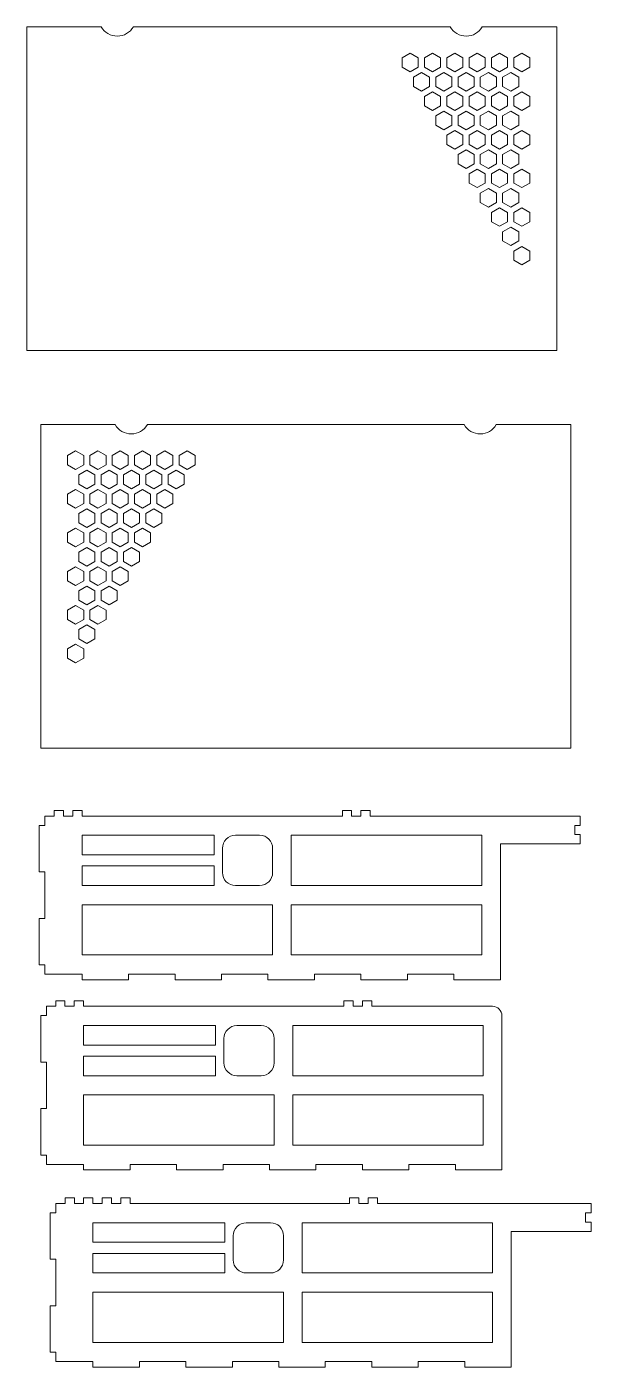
# Model space of a CAD drawing. Header units: millimetres. Extents: x 6 to 759, y 254 to 993.
# Drawn here: x 456 to 759, y 254 to 975 of the extents above; entities that cross this region are included whole.
import ezdxf

# ---------------------------------------------------------------- set-up
doc = ezdxf.new("R2010")
doc.units = ezdxf.units.MM

msp = doc.modelspace()

# ---------------------------------------------------------------- linework, layer by layer
at = {"color": 7, "linetype": 'Continuous', "lineweight": 15}
for p, q in [((455.53, 974.84), (455.53, 800.84)), ((495.53, 974.84), (455.53, 974.84)), ((683.21, 974.84), (512.85, 974.84)), ((740.53, 974.84), (700.53, 974.84)), ((740.53, 800.84), (740.53, 974.84)), ((661.79, 960.69), (657.46, 958.19)), ((666.12, 958.19), (661.79, 960.69)), ((673.79, 960.69), (669.46, 958.19)), ((678.12, 958.19), (673.79, 960.69)), ((685.79, 960.69), (681.46, 958.19)), ((690.12, 958.19), (685.79, 960.69)), ((697.79, 960.69), (693.46, 958.19)), ((702.12, 958.19), (697.79, 960.69)), ((709.79, 960.69), (705.46, 958.19)), ((714.12, 958.19), (709.79, 960.69)), ((721.79, 960.69), (717.46, 958.19)), ((726.12, 958.19), (721.79, 960.69)), ((657.46, 958.19), (657.46, 953.19)), ((657.46, 953.19), (661.79, 950.69)), ((661.79, 950.69), (666.12, 953.19)), ((666.12, 953.19), (666.12, 958.19)), ((669.46, 958.19), (669.46, 953.19)), ((669.46, 953.19), (673.79, 950.69)), ((673.79, 950.69), (678.12, 953.19)), ((678.12, 953.19), (678.12, 958.19)), ((681.46, 958.19), (681.46, 953.19)), ((681.46, 953.19), (685.79, 950.69)), ((685.79, 950.69), (690.12, 953.19)), ((690.12, 953.19), (690.12, 958.19)), ((693.46, 958.19), (693.46, 953.19)), ((693.46, 953.19), (697.79, 950.69)), ((697.79, 950.69), (702.12, 953.19)), ((702.12, 953.19), (702.12, 958.19)), ((705.46, 958.19), (705.46, 953.19)), ((705.46, 953.19), (709.79, 950.69)), ((709.79, 950.69), (714.12, 953.19)), ((714.12, 953.19), (714.12, 958.19)), ((717.46, 958.19), (717.46, 953.19)), ((717.46, 953.19), (721.79, 950.69)), ((721.79, 950.69), (726.12, 953.19)), ((726.12, 953.19), (726.12, 958.19)), ((667.79, 950.3), (663.46, 947.8)), ((663.46, 947.8), (663.46, 942.8)), ((672.12, 947.8), (667.79, 950.3)), ((672.12, 942.8), (672.12, 947.8)), ((679.79, 950.3), (675.46, 947.8)), ((675.46, 947.8), (675.46, 942.8)), ((684.12, 947.8), (679.79, 950.3)), ((684.12, 942.8), (684.12, 947.8)), ((691.79, 950.3), (687.46, 947.8)), ((687.46, 947.8), (687.46, 942.8)), ((696.12, 947.8), (691.79, 950.3)), ((696.12, 942.8), (696.12, 947.8)), ((703.79, 950.3), (699.46, 947.8)), ((699.46, 947.8), (699.46, 942.8)), ((708.12, 947.8), (703.79, 950.3)), ((708.12, 942.8), (708.12, 947.8)), ((715.79, 950.3), (711.46, 947.8)), ((711.46, 947.8), (711.46, 942.8)), ((720.12, 947.8), (715.79, 950.3)), ((720.12, 942.8), (720.12, 947.8)), ((663.46, 942.8), (667.79, 940.3)), ((667.79, 940.3), (672.12, 942.8)), ((673.79, 939.9), (669.46, 937.4)), ((669.46, 937.4), (669.46, 932.4)), ((678.12, 937.4), (673.79, 939.9)), ((675.46, 942.8), (679.79, 940.3)), ((678.12, 932.4), (678.12, 937.4)), ((679.79, 940.3), (684.12, 942.8)), ((685.79, 939.9), (681.46, 937.4)), ((681.46, 937.4), (681.46, 932.4)), ((690.12, 937.4), (685.79, 939.9)), ((687.46, 942.8), (691.79, 940.3)), ((690.12, 932.4), (690.12, 937.4)), ((691.79, 940.3), (696.12, 942.8)), ((697.79, 939.9), (693.46, 937.4)), ((693.46, 937.4), (693.46, 932.4)), ((702.12, 937.4), (697.79, 939.9)), ((699.46, 942.8), (703.79, 940.3)), ((702.12, 932.4), (702.12, 937.4)), ((703.79, 940.3), (708.12, 942.8)), ((709.79, 939.9), (705.46, 937.4)), ((705.46, 937.4), (705.46, 932.4)), ((714.12, 937.4), (709.79, 939.9)), ((711.46, 942.8), (715.79, 940.3)), ((714.12, 932.4), (714.12, 937.4)), ((715.79, 940.3), (720.12, 942.8)), ((721.79, 939.9), (717.46, 937.4)), ((717.46, 937.4), (717.46, 932.4)), ((726.12, 937.4), (721.79, 939.9)), ((726.12, 932.4), (726.12, 937.4)), ((669.46, 932.4), (673.79, 929.9)), ((673.79, 929.9), (678.12, 932.4)), ((681.46, 932.4), (685.79, 929.9)), ((685.79, 929.9), (690.12, 932.4)), ((693.46, 932.4), (697.79, 929.9)), ((697.79, 929.9), (702.12, 932.4)), ((705.46, 932.4), (709.79, 929.9)), ((709.79, 929.9), (714.12, 932.4)), ((717.46, 932.4), (721.79, 929.9)), ((721.79, 929.9), (726.12, 932.4)), ((679.79, 929.51), (675.46, 927.01)), ((675.46, 927.01), (675.46, 922.01)), ((684.12, 927.01), (679.79, 929.51)), ((684.12, 922.01), (684.12, 927.01)), ((691.79, 929.51), (687.46, 927.01)), ((687.46, 927.01), (687.46, 922.01)), ((696.12, 927.01), (691.79, 929.51)), ((696.12, 922.01), (696.12, 927.01)), ((703.79, 929.51), (699.46, 927.01)), ((699.46, 927.01), (699.46, 922.01)), ((708.12, 927.01), (703.79, 929.51)), ((708.12, 922.01), (708.12, 927.01)), ((715.79, 929.51), (711.46, 927.01)), ((711.46, 927.01), (711.46, 922.01)), ((720.12, 927.01), (715.79, 929.51)), ((720.12, 922.01), (720.12, 927.01)), ((675.46, 922.01), (679.79, 919.51)), ((679.79, 919.51), (684.12, 922.01)), ((685.79, 919.12), (681.46, 916.62)), ((681.46, 916.62), (681.46, 911.62)), ((690.12, 916.62), (685.79, 919.12)), ((687.46, 922.01), (691.79, 919.51)), ((690.12, 911.62), (690.12, 916.62)), ((691.79, 919.51), (696.12, 922.01)), ((697.79, 919.12), (693.46, 916.62)), ((693.46, 916.62), (693.46, 911.62)), ((702.12, 916.62), (697.79, 919.12)), ((699.46, 922.01), (703.79, 919.51)), ((702.12, 911.62), (702.12, 916.62)), ((703.79, 919.51), (708.12, 922.01)), ((709.79, 919.12), (705.46, 916.62)), ((705.46, 916.62), (705.46, 911.62)), ((714.12, 916.62), (709.79, 919.12)), ((711.46, 922.01), (715.79, 919.51)), ((714.12, 911.62), (714.12, 916.62)), ((715.79, 919.51), (720.12, 922.01)), ((721.79, 919.12), (717.46, 916.62)), ((717.46, 916.62), (717.46, 911.62)), ((726.12, 916.62), (721.79, 919.12)), ((726.12, 911.62), (726.12, 916.62)), ((681.46, 911.62), (685.79, 909.12)), ((685.79, 909.12), (690.12, 911.62)), ((691.79, 908.73), (687.46, 906.23)), ((696.12, 906.23), (691.79, 908.73)), ((693.46, 911.62), (697.79, 909.12)), ((697.79, 909.12), (702.12, 911.62)), ((703.79, 908.73), (699.46, 906.23)), ((708.12, 906.23), (703.79, 908.73)), ((705.46, 911.62), (709.79, 909.12)), ((709.79, 909.12), (714.12, 911.62)), ((715.79, 908.73), (711.46, 906.23)), ((720.12, 906.23), (715.79, 908.73)), ((717.46, 911.62), (721.79, 909.12)), ((721.79, 909.12), (726.12, 911.62)), ((687.46, 906.23), (687.46, 901.23)), ((687.46, 901.23), (691.79, 898.73)), ((691.79, 898.73), (696.12, 901.23)), ((696.12, 901.23), (696.12, 906.23)), ((699.46, 906.23), (699.46, 901.23)), ((699.46, 901.23), (703.79, 898.73)), ((703.79, 898.73), (708.12, 901.23)), ((708.12, 901.23), (708.12, 906.23)), ((711.46, 906.23), (711.46, 901.23)), ((711.46, 901.23), (715.79, 898.73)), ((715.79, 898.73), (720.12, 901.23)), ((720.12, 901.23), (720.12, 906.23)), ((697.79, 898.34), (693.46, 895.84)), ((693.46, 895.84), (693.46, 890.84)), ((702.12, 895.84), (697.79, 898.34)), ((702.12, 890.84), (702.12, 895.84)), ((709.79, 898.34), (705.46, 895.84)), ((705.46, 895.84), (705.46, 890.84)), ((714.12, 895.84), (709.79, 898.34)), ((714.12, 890.84), (714.12, 895.84)), ((721.79, 898.34), (717.46, 895.84)), ((717.46, 895.84), (717.46, 890.84)), ((726.12, 895.84), (721.79, 898.34)), ((726.12, 890.84), (726.12, 895.84)), ((693.46, 890.84), (697.79, 888.34)), ((697.79, 888.34), (702.12, 890.84)), ((703.79, 887.94), (699.46, 885.44)), ((708.12, 885.44), (703.79, 887.94)), ((705.46, 890.84), (709.79, 888.34)), ((709.79, 888.34), (714.12, 890.84)), ((715.79, 887.94), (711.46, 885.44)), ((720.12, 885.44), (715.79, 887.94)), ((717.46, 890.84), (721.79, 888.34)), ((721.79, 888.34), (726.12, 890.84)), ((699.46, 885.44), (699.46, 880.44)), ((699.46, 880.44), (703.79, 877.94)), ((703.79, 877.94), (708.12, 880.44)), ((708.12, 880.44), (708.12, 885.44)), ((711.46, 885.44), (711.46, 880.44)), ((711.46, 880.44), (715.79, 877.94)), ((715.79, 877.94), (720.12, 880.44)), ((720.12, 880.44), (720.12, 885.44)), ((709.79, 877.55), (705.46, 875.05)), ((705.46, 875.05), (705.46, 870.05)), ((714.12, 875.05), (709.79, 877.55)), ((714.12, 870.05), (714.12, 875.05)), ((721.79, 877.55), (717.46, 875.05)), ((717.46, 875.05), (717.46, 870.05)), ((726.12, 875.05), (721.79, 877.55)), ((726.12, 870.05), (726.12, 875.05)), ((705.46, 870.05), (709.79, 867.55)), ((709.79, 867.55), (714.12, 870.05)), ((715.79, 867.16), (711.46, 864.66)), ((720.12, 864.66), (715.79, 867.16)), ((717.46, 870.05), (721.79, 867.55)), ((721.79, 867.55), (726.12, 870.05)), ((711.46, 864.66), (711.46, 859.66)), ((711.46, 859.66), (715.79, 857.16)), ((715.79, 857.16), (720.12, 859.66)), ((720.12, 859.66), (720.12, 864.66)), ((721.79, 856.77), (717.46, 854.27)), ((717.46, 854.27), (717.46, 849.27)), ((726.12, 854.27), (721.79, 856.77)), ((726.12, 849.27), (726.12, 854.27)), ((717.46, 849.27), (721.79, 846.77)), ((721.79, 846.77), (726.12, 849.27)), ((455.53, 800.84), (740.53, 800.84)), ((463.06, 586.92), (463.06, 760.92)), ((463.06, 760.92), (503.06, 760.92)), ((520.38, 760.92), (690.74, 760.92)), ((708.06, 760.92), (748.06, 760.92)), ((748.06, 760.92), (748.06, 586.92)), ((481.81, 746.77), (477.48, 744.27)), ((477.48, 744.27), (477.48, 739.27)), ((486.14, 744.27), (481.81, 746.77)), ((486.14, 739.27), (486.14, 744.27)), ((493.81, 746.77), (489.48, 744.27)), ((489.48, 744.27), (489.48, 739.27)), ((498.14, 744.27), (493.81, 746.77)), ((498.14, 739.27), (498.14, 744.27)), ((505.81, 746.77), (501.48, 744.27)), ((501.48, 744.27), (501.48, 739.27)), ((510.14, 744.27), (505.81, 746.77)), ((510.14, 739.27), (510.14, 744.27)), ((517.81, 746.77), (513.48, 744.27)), ((513.48, 744.27), (513.48, 739.27)), ((522.14, 744.27), (517.81, 746.77)), ((522.14, 739.27), (522.14, 744.27)), ((529.81, 746.77), (525.48, 744.27)), ((525.48, 744.27), (525.48, 739.27)), ((534.14, 744.27), (529.81, 746.77)), ((534.14, 739.27), (534.14, 744.27)), ((541.81, 746.77), (537.48, 744.27)), ((537.48, 744.27), (537.48, 739.27)), ((546.14, 744.27), (541.81, 746.77)), ((546.14, 739.27), (546.14, 744.27)), ((477.48, 739.27), (481.81, 736.77)), ((481.81, 736.77), (486.14, 739.27)), ((487.81, 736.38), (483.48, 733.88)), ((492.14, 733.88), (487.81, 736.38)), ((489.48, 739.27), (493.81, 736.77)), ((493.81, 736.77), (498.14, 739.27)), ((499.81, 736.38), (495.48, 733.88)), ((504.14, 733.88), (499.81, 736.38)), ((501.48, 739.27), (505.81, 736.77)), ((505.81, 736.77), (510.14, 739.27)), ((511.81, 736.38), (507.48, 733.88)), ((516.14, 733.88), (511.81, 736.38)), ((513.48, 739.27), (517.81, 736.77)), ((517.81, 736.77), (522.14, 739.27)), ((523.81, 736.38), (519.48, 733.88)), ((528.14, 733.88), (523.81, 736.38)), ((525.48, 739.27), (529.81, 736.77)), ((529.81, 736.77), (534.14, 739.27)), ((535.81, 736.38), (531.48, 733.88)), ((540.14, 733.88), (535.81, 736.38)), ((537.48, 739.27), (541.81, 736.77)), ((541.81, 736.77), (546.14, 739.27)), ((483.48, 733.88), (483.48, 728.88)), ((483.48, 728.88), (487.81, 726.38)), ((487.81, 726.38), (492.14, 728.88)), ((492.14, 728.88), (492.14, 733.88)), ((495.48, 733.88), (495.48, 728.88)), ((495.48, 728.88), (499.81, 726.38)), ((499.81, 726.38), (504.14, 728.88)), ((504.14, 728.88), (504.14, 733.88)), ((507.48, 733.88), (507.48, 728.88)), ((507.48, 728.88), (511.81, 726.38)), ((511.81, 726.38), (516.14, 728.88)), ((516.14, 728.88), (516.14, 733.88)), ((519.48, 733.88), (519.48, 728.88)), ((519.48, 728.88), (523.81, 726.38)), ((523.81, 726.38), (528.14, 728.88)), ((528.14, 728.88), (528.14, 733.88)), ((531.48, 733.88), (531.48, 728.88)), ((531.48, 728.88), (535.81, 726.38)), ((535.81, 726.38), (540.14, 728.88)), ((540.14, 728.88), (540.14, 733.88)), ((481.81, 725.99), (477.48, 723.49)), ((477.48, 723.49), (477.48, 718.49)), ((486.14, 723.49), (481.81, 725.99)), ((486.14, 718.49), (486.14, 723.49)), ((493.81, 725.99), (489.48, 723.49)), ((489.48, 723.49), (489.48, 718.49)), ((498.14, 723.49), (493.81, 725.99)), ((498.14, 718.49), (498.14, 723.49)), ((505.81, 725.99), (501.48, 723.49)), ((501.48, 723.49), (501.48, 718.49)), ((510.14, 723.49), (505.81, 725.99)), ((510.14, 718.49), (510.14, 723.49)), ((517.81, 725.99), (513.48, 723.49)), ((513.48, 723.49), (513.48, 718.49)), ((522.14, 723.49), (517.81, 725.99)), ((522.14, 718.49), (522.14, 723.49)), ((529.81, 725.99), (525.48, 723.49)), ((525.48, 723.49), (525.48, 718.49)), ((534.14, 723.49), (529.81, 725.99)), ((534.14, 718.49), (534.14, 723.49)), ((477.48, 718.49), (481.81, 715.99)), ((481.81, 715.99), (486.14, 718.49)), ((487.81, 715.6), (483.48, 713.1)), ((492.14, 713.1), (487.81, 715.6)), ((489.48, 718.49), (493.81, 715.99)), ((493.81, 715.99), (498.14, 718.49)), ((499.81, 715.6), (495.48, 713.1)), ((504.14, 713.1), (499.81, 715.6)), ((501.48, 718.49), (505.81, 715.99)), ((505.81, 715.99), (510.14, 718.49)), ((511.81, 715.6), (507.48, 713.1)), ((516.14, 713.1), (511.81, 715.6)), ((513.48, 718.49), (517.81, 715.99)), ((517.81, 715.99), (522.14, 718.49)), ((523.81, 715.6), (519.48, 713.1)), ((528.14, 713.1), (523.81, 715.6)), ((525.48, 718.49), (529.81, 715.99)), ((529.81, 715.99), (534.14, 718.49)), ((483.48, 713.1), (483.48, 708.1)), ((483.48, 708.1), (487.81, 705.6)), ((487.81, 705.6), (492.14, 708.1)), ((492.14, 708.1), (492.14, 713.1)), ((495.48, 713.1), (495.48, 708.1)), ((495.48, 708.1), (499.81, 705.6)), ((499.81, 705.6), (504.14, 708.1)), ((504.14, 708.1), (504.14, 713.1)), ((507.48, 713.1), (507.48, 708.1)), ((507.48, 708.1), (511.81, 705.6)), ((511.81, 705.6), (516.14, 708.1)), ((516.14, 708.1), (516.14, 713.1)), ((519.48, 713.1), (519.48, 708.1)), ((519.48, 708.1), (523.81, 705.6)), ((523.81, 705.6), (528.14, 708.1)), ((528.14, 708.1), (528.14, 713.1)), ((481.81, 705.2), (477.48, 702.7)), ((477.48, 702.7), (477.48, 697.7)), ((486.14, 702.7), (481.81, 705.2)), ((486.14, 697.7), (486.14, 702.7)), ((493.81, 705.2), (489.48, 702.7)), ((489.48, 702.7), (489.48, 697.7)), ((498.14, 702.7), (493.81, 705.2)), ((498.14, 697.7), (498.14, 702.7)), ((505.81, 705.2), (501.48, 702.7)), ((501.48, 702.7), (501.48, 697.7)), ((510.14, 702.7), (505.81, 705.2)), ((510.14, 697.7), (510.14, 702.7)), ((517.81, 705.2), (513.48, 702.7)), ((513.48, 702.7), (513.48, 697.7)), ((522.14, 702.7), (517.81, 705.2)), ((522.14, 697.7), (522.14, 702.7)), ((477.48, 697.7), (481.81, 695.2)), ((481.81, 695.2), (486.14, 697.7)), ((487.81, 694.81), (483.48, 692.31)), ((483.48, 692.31), (483.48, 687.31)), ((492.14, 692.31), (487.81, 694.81)), ((489.48, 697.7), (493.81, 695.2)), ((492.14, 687.31), (492.14, 692.31)), ((493.81, 695.2), (498.14, 697.7)), ((499.81, 694.81), (495.48, 692.31)), ((495.48, 692.31), (495.48, 687.31)), ((504.14, 692.31), (499.81, 694.81)), ((501.48, 697.7), (505.81, 695.2)), ((504.14, 687.31), (504.14, 692.31)), ((505.81, 695.2), (510.14, 697.7)), ((511.81, 694.81), (507.48, 692.31)), ((507.48, 692.31), (507.48, 687.31)), ((516.14, 692.31), (511.81, 694.81)), ((513.48, 697.7), (517.81, 695.2)), ((516.14, 687.31), (516.14, 692.31)), ((517.81, 695.2), (522.14, 697.7)), ((483.48, 687.31), (487.81, 684.81)), ((487.81, 684.81), (492.14, 687.31)), ((495.48, 687.31), (499.81, 684.81)), ((499.81, 684.81), (504.14, 687.31)), ((507.48, 687.31), (511.81, 684.81)), ((511.81, 684.81), (516.14, 687.31)), ((481.81, 684.42), (477.48, 681.92)), ((477.48, 681.92), (477.48, 676.92)), ((486.14, 681.92), (481.81, 684.42)), ((486.14, 676.92), (486.14, 681.92)), ((493.81, 684.42), (489.48, 681.92)), ((489.48, 681.92), (489.48, 676.92)), ((498.14, 681.92), (493.81, 684.42)), ((498.14, 676.92), (498.14, 681.92)), ((505.81, 684.42), (501.48, 681.92)), ((501.48, 681.92), (501.48, 676.92)), ((510.14, 681.92), (505.81, 684.42)), ((510.14, 676.92), (510.14, 681.92)), ((477.48, 676.92), (481.81, 674.42)), ((481.81, 674.42), (486.14, 676.92)), ((487.81, 674.03), (483.48, 671.53)), ((483.48, 671.53), (483.48, 666.53)), ((492.14, 671.53), (487.81, 674.03)), ((489.48, 676.92), (493.81, 674.42)), ((492.14, 666.53), (492.14, 671.53)), ((493.81, 674.42), (498.14, 676.92)), ((499.81, 674.03), (495.48, 671.53)), ((495.48, 671.53), (495.48, 666.53)), ((504.14, 671.53), (499.81, 674.03)), ((501.48, 676.92), (505.81, 674.42)), ((504.14, 666.53), (504.14, 671.53)), ((505.81, 674.42), (510.14, 676.92)), ((481.81, 663.63), (477.48, 661.13)), ((486.14, 661.13), (481.81, 663.63)), ((483.48, 666.53), (487.81, 664.03)), ((487.81, 664.03), (492.14, 666.53)), ((493.81, 663.63), (489.48, 661.13)), ((498.14, 661.13), (493.81, 663.63)), ((495.48, 666.53), (499.81, 664.03)), ((499.81, 664.03), (504.14, 666.53)), ((477.48, 661.13), (477.48, 656.13)), ((477.48, 656.13), (481.81, 653.63)), ((481.81, 653.63), (486.14, 656.13)), ((486.14, 656.13), (486.14, 661.13)), ((489.48, 661.13), (489.48, 656.13)), ((489.48, 656.13), (493.81, 653.63)), ((493.81, 653.63), (498.14, 656.13)), ((498.14, 656.13), (498.14, 661.13)), ((487.81, 653.24), (483.48, 650.74)), ((483.48, 650.74), (483.48, 645.74)), ((492.14, 650.74), (487.81, 653.24)), ((492.14, 645.74), (492.14, 650.74)), ((481.81, 642.85), (477.48, 640.35)), ((486.14, 640.35), (481.81, 642.85)), ((483.48, 645.74), (487.81, 643.24)), ((487.81, 643.24), (492.14, 645.74)), ((477.48, 640.35), (477.48, 635.35)), ((477.48, 635.35), (481.81, 632.85)), ((481.81, 632.85), (486.14, 635.35)), ((486.14, 635.35), (486.14, 640.35)), ((748.06, 586.92), (463.06, 586.92)), ((470.25, 550.43), (465.25, 550.43)), ((465.25, 550.43), (465.25, 545.43)), ((470.25, 553.43), (470.25, 550.43)), ((475.25, 553.43), (470.25, 553.43)), ((475.25, 550.43), (475.25, 553.43)), ((480.25, 550.43), (475.25, 550.43)), ((480.25, 553.43), (480.25, 550.43)), ((485.25, 553.43), (480.25, 553.43)), ((485.25, 550.43), (485.25, 553.43)), ((625.25, 550.43), (485.25, 550.43)), ((625.25, 553.43), (625.25, 550.43)), ((630.25, 553.43), (625.25, 553.43)), ((630.25, 550.43), (630.25, 553.43)), ((635.25, 550.43), (630.25, 550.43)), ((635.25, 553.43), (635.25, 550.43)), ((640.25, 553.43), (635.25, 553.43)), ((640.25, 550.43), (640.25, 553.43)), ((753.25, 550.43), (640.25, 550.43)), ((753.25, 545.43), (753.25, 550.43)), ((462.25, 545.43), (462.25, 520.43)), ((465.25, 545.43), (462.25, 545.43)), ((750.25, 545.43), (753.25, 545.43)), ((750.25, 540.43), (750.25, 545.43)), ((556.25, 540.1), (485.25, 540.1)), ((485.25, 540.1), (485.25, 529.6)), ((556.25, 529.6), (556.25, 540.1)), ((580.75, 540.1), (567.75, 540.1)), ((597.75, 540.1), (597.75, 513.1)), ((700.25, 540.1), (597.75, 540.1)), ((700.25, 513.1), (700.25, 540.1)), ((710.25, 535.43), (753.25, 535.43)), ((710.25, 462.43), (710.25, 535.43)), ((753.25, 540.43), (750.25, 540.43)), ((753.25, 535.43), (753.25, 540.43)), ((485.25, 529.6), (556.25, 529.6)), ((560.75, 533.1), (560.75, 520.1)), ((587.75, 520.1), (587.75, 533.1)), ((462.25, 520.43), (465.25, 520.43)), ((465.25, 520.43), (465.25, 495.43)), ((556.25, 523.6), (485.25, 523.6)), ((485.25, 523.6), (485.25, 513.1)), ((556.25, 513.1), (556.25, 523.6)), ((485.25, 513.1), (556.25, 513.1)), ((567.75, 513.1), (580.75, 513.1)), ((597.75, 513.1), (700.25, 513.1)), ((587.75, 502.76), (485.25, 502.76)), ((485.25, 502.76), (485.25, 475.76)), ((587.75, 475.76), (587.75, 502.76)), ((700.25, 502.76), (597.75, 502.76)), ((597.75, 502.76), (597.75, 475.76)), ((700.25, 475.76), (700.25, 502.76)), ((462.25, 495.43), (462.25, 470.43)), ((465.25, 495.43), (462.25, 495.43)), ((485.25, 475.76), (587.75, 475.76)), ((597.75, 475.76), (700.25, 475.76)), ((462.25, 470.43), (465.25, 470.43)), ((465.25, 470.43), (465.25, 465.43)), ((465.25, 465.43), (485.25, 465.43)), ((485.25, 465.43), (485.25, 462.43)), ((485.25, 462.43), (510.25, 462.43)), ((510.25, 465.43), (535.25, 465.43)), ((510.25, 462.43), (510.25, 465.43)), ((535.25, 465.43), (535.25, 462.43)), ((535.25, 462.43), (560.25, 462.43)), ((560.25, 465.43), (585.25, 465.43)), ((560.25, 462.43), (560.25, 465.43)), ((585.25, 465.43), (585.25, 462.43)), ((585.25, 462.43), (610.25, 462.43)), ((610.25, 465.43), (635.25, 465.43)), ((610.25, 462.43), (610.25, 465.43)), ((635.25, 465.43), (635.25, 462.43)), ((635.25, 462.43), (660.25, 462.43)), ((660.25, 465.43), (685.25, 465.43)), ((660.25, 462.43), (660.25, 465.43)), ((685.25, 465.43), (685.25, 462.43)), ((685.25, 462.43), (710.25, 462.43)), ((471.06, 448.12), (466.06, 448.12)), ((466.06, 448.12), (466.06, 443.12)), ((476.06, 451.12), (471.06, 451.12)), ((471.06, 451.12), (471.06, 448.12)), ((476.06, 448.12), (476.06, 451.12)), ((481.06, 448.12), (476.06, 448.12)), ((481.06, 451.12), (481.06, 448.12)), ((486.06, 451.12), (481.06, 451.12)), ((486.06, 448.12), (486.06, 451.12)), ((626.06, 448.12), (486.06, 448.12)), ((626.06, 451.12), (626.06, 448.12)), ((631.06, 451.12), (626.06, 451.12)), ((631.06, 448.12), (631.06, 451.12)), ((636.06, 448.12), (631.06, 448.12)), ((636.06, 451.12), (636.06, 448.12)), ((641.06, 451.12), (636.06, 451.12)), ((641.06, 448.12), (641.06, 451.12)), ((706.06, 448.12), (641.06, 448.12)), ((463.06, 443.12), (463.06, 418.12)), ((466.06, 443.12), (463.06, 443.12)), ((711.06, 360.12), (711.06, 443.12)), ((557.06, 437.79), (486.06, 437.79)), ((486.06, 437.79), (486.06, 427.29)), ((557.06, 427.29), (557.06, 437.79)), ((581.56, 437.79), (568.56, 437.79)), ((598.56, 437.79), (598.56, 410.79)), ((701.06, 437.79), (598.56, 437.79)), ((701.06, 410.79), (701.06, 437.79)), ((486.06, 427.29), (557.06, 427.29)), ((561.56, 430.79), (561.56, 417.79)), ((588.56, 417.79), (588.56, 430.79)), ((463.06, 418.12), (466.06, 418.12)), ((466.06, 418.12), (466.06, 393.12)), ((557.06, 421.29), (486.06, 421.29)), ((486.06, 421.29), (486.06, 410.79)), ((557.06, 410.79), (557.06, 421.29)), ((486.06, 410.79), (557.06, 410.79)), ((568.56, 410.79), (581.56, 410.79)), ((598.56, 410.79), (701.06, 410.79)), ((588.56, 400.46), (486.06, 400.46)), ((486.06, 400.46), (486.06, 373.46)), ((588.56, 373.46), (588.56, 400.46)), ((701.06, 400.46), (598.56, 400.46)), ((598.56, 400.46), (598.56, 373.46)), ((701.06, 373.46), (701.06, 400.46)), ((463.06, 393.12), (463.06, 368.12)), ((466.06, 393.12), (463.06, 393.12)), ((463.06, 368.12), (466.06, 368.12)), ((466.06, 368.12), (466.06, 363.12)), ((486.06, 373.46), (588.56, 373.46)), ((598.56, 373.46), (701.06, 373.46)), ((466.06, 363.12), (486.06, 363.12)), ((486.06, 363.12), (486.06, 360.12)), ((511.06, 363.12), (536.06, 363.12)), ((511.06, 360.12), (511.06, 363.12)), ((536.06, 363.12), (536.06, 360.12)), ((561.06, 363.12), (586.06, 363.12)), ((561.06, 360.12), (561.06, 363.12)), ((586.06, 363.12), (586.06, 360.12)), ((611.06, 363.12), (636.06, 363.12)), ((611.06, 360.12), (611.06, 363.12)), ((636.06, 363.12), (636.06, 360.12)), ((661.06, 360.12), (661.06, 363.12)), ((661.06, 363.12), (686.06, 363.12)), ((686.06, 363.12), (686.06, 360.12)), ((486.06, 360.12), (511.06, 360.12)), ((536.06, 360.12), (561.06, 360.12)), ((586.06, 360.12), (611.06, 360.12)), ((636.06, 360.12), (661.06, 360.12)), ((686.06, 360.12), (711.06, 360.12)), ((476.1, 342.08), (471.1, 342.08)), ((471.1, 342.08), (471.1, 337.08)), ((476.1, 345.08), (476.1, 342.08)), ((481.1, 345.08), (476.1, 345.08)), ((481.1, 342.08), (481.1, 345.08)), ((486.1, 342.08), (481.1, 342.08)), ((486.1, 345.08), (486.1, 342.08)), ((491.1, 345.08), (486.1, 345.08)), ((491.1, 342.08), (491.1, 345.08)), ((496.1, 342.08), (491.1, 342.08)), ((496.1, 345.08), (496.1, 342.08)), ((501.1, 345.08), (496.1, 345.08)), ((501.1, 342.08), (501.1, 345.08)), ((506.1, 342.08), (501.1, 342.08)), ((506.1, 345.08), (506.1, 342.08)), ((511.1, 345.08), (506.1, 345.08)), ((511.1, 342.08), (511.1, 345.08)), ((629.1, 342.08), (511.1, 342.08)), ((629.1, 345.08), (629.1, 342.08)), ((634.1, 345.08), (629.1, 345.08)), ((634.1, 342.08), (634.1, 345.08)), ((639.1, 342.08), (634.1, 342.08)), ((639.1, 345.08), (639.1, 342.08)), ((644.1, 345.08), (639.1, 345.08)), ((644.1, 342.08), (644.1, 345.08)), ((759.1, 342.08), (644.1, 342.08)), ((759.1, 337.08), (759.1, 342.08)), ((468.1, 337.08), (468.1, 312.08)), ((471.1, 337.08), (468.1, 337.08)), ((562.1, 331.74), (491.1, 331.74)), ((491.1, 331.74), (491.1, 321.24)), ((562.1, 321.24), (562.1, 331.74)), ((586.6, 331.74), (573.6, 331.74)), ((603.6, 331.74), (603.6, 304.74)), ((706.1, 331.74), (603.6, 331.74)), ((706.1, 304.74), (706.1, 331.74)), ((756.1, 337.08), (759.1, 337.08)), ((756.1, 332.08), (756.1, 337.08)), ((759.1, 332.08), (756.1, 332.08)), ((759.1, 327.08), (759.1, 332.08)), ((566.6, 324.74), (566.6, 311.74)), ((593.6, 311.74), (593.6, 324.74)), ((716.1, 327.08), (759.1, 327.08)), ((716.1, 254.08), (716.1, 327.08)), ((491.1, 321.24), (562.1, 321.24)), ((468.1, 312.08), (471.1, 312.08)), ((471.1, 312.08), (471.1, 287.08)), ((562.1, 315.24), (491.1, 315.24)), ((491.1, 315.24), (491.1, 304.74)), ((562.1, 304.74), (562.1, 315.24)), ((491.1, 304.74), (562.1, 304.74)), ((573.6, 304.74), (586.6, 304.74)), ((603.6, 304.74), (706.1, 304.74)), ((593.6, 294.41), (491.1, 294.41)), ((491.1, 294.41), (491.1, 267.41)), ((593.6, 267.41), (593.6, 294.41)), ((706.1, 294.41), (603.6, 294.41)), ((603.6, 294.41), (603.6, 267.41)), ((706.1, 267.41), (706.1, 294.41)), ((468.1, 287.08), (468.1, 262.08)), ((471.1, 287.08), (468.1, 287.08)), ((491.1, 267.41), (593.6, 267.41)), ((603.6, 267.41), (706.1, 267.41)), ((468.1, 262.08), (471.1, 262.08)), ((471.1, 262.08), (471.1, 257.08)), ((471.1, 257.08), (491.1, 257.08)), ((491.1, 257.08), (491.1, 254.08)), ((491.1, 254.08), (516.1, 254.08)), ((516.1, 257.08), (541.1, 257.08)), ((516.1, 254.08), (516.1, 257.08)), ((541.1, 257.08), (541.1, 254.08)), ((541.1, 254.08), (566.1, 254.08)), ((566.1, 257.08), (591.1, 257.08)), ((566.1, 254.08), (566.1, 257.08)), ((591.1, 257.08), (591.1, 254.08)), ((591.1, 254.08), (616.1, 254.08)), ((616.1, 257.08), (641.1, 257.08)), ((616.1, 254.08), (616.1, 257.08)), ((641.1, 257.08), (641.1, 254.08)), ((641.1, 254.08), (666.1, 254.08)), ((666.1, 257.08), (691.1, 257.08)), ((666.1, 254.08), (666.1, 257.08)), ((691.1, 257.08), (691.1, 254.08)), ((691.1, 254.08), (716.1, 254.08))]:
    msp.add_line(p, q, dxfattribs=at)
for centre, radius, start, end in [((504.19, 979.84), 10, 210, 330), ((691.87, 979.84), 10, 210, 330), ((511.72, 765.92), 10, 210, 330), ((699.4, 765.92), 10, 210, 330), ((567.75, 533.1), 7, 90, 180), ((580.75, 533.1), 7, 0, 90), ((567.75, 520.1), 7, 180, 270), ((580.75, 520.1), 7, 270, 0), ((706.06, 443.12), 5, 0, 90), ((568.56, 430.79), 7, 90, 180), ((581.56, 430.79), 7, 0, 90), ((568.56, 417.79), 7, 180, 270), ((581.56, 417.79), 7, 270, 0), ((573.6, 324.74), 7, 90, 180), ((586.6, 324.74), 7, 0, 90), ((573.6, 311.74), 7, 180, 270), ((586.6, 311.74), 7, 270, 0)]:
    msp.add_arc(centre, radius, start, end, dxfattribs=at)

doc.saveas('drawing.dxf')
